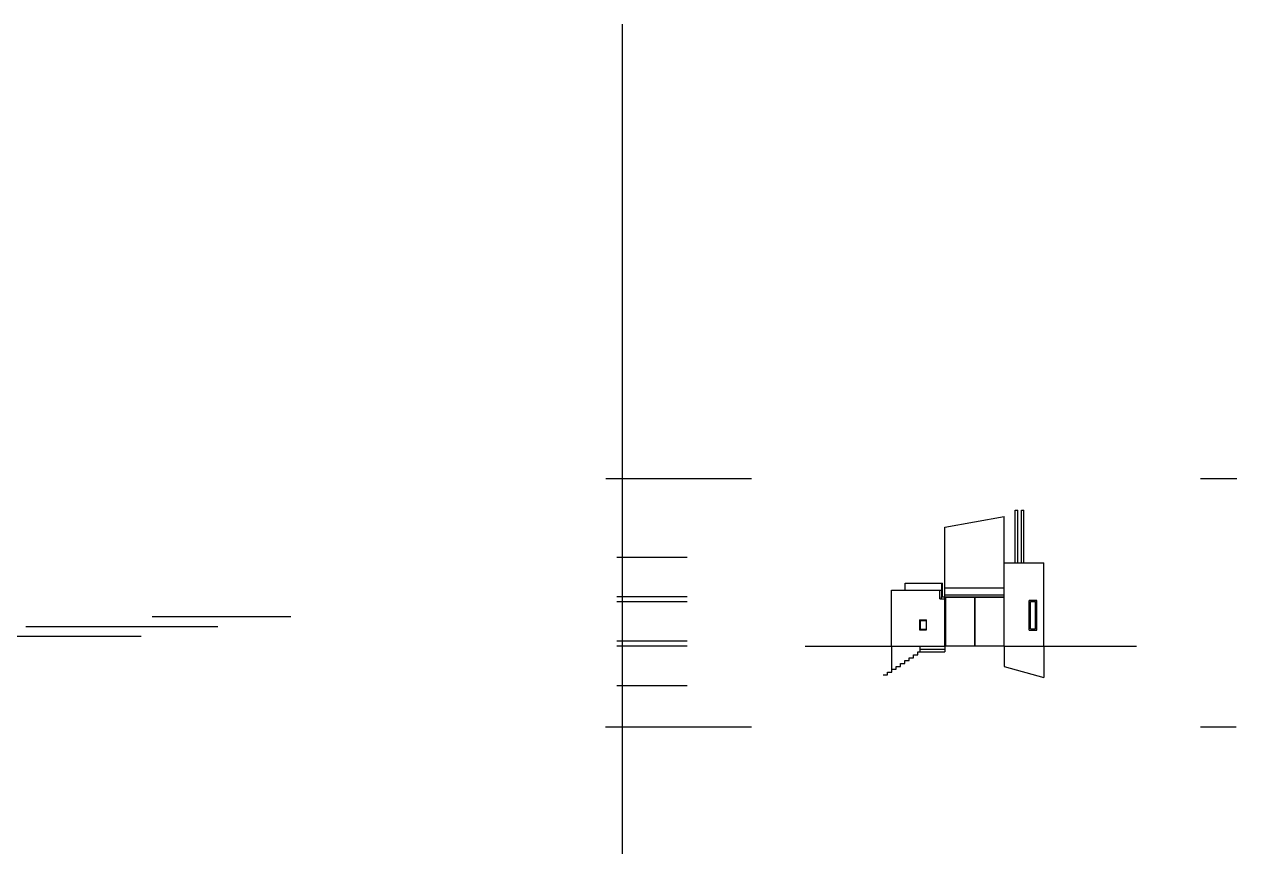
# Model space of a CAD drawing. Header units: inches. Extents: x -16498 to -561, y 141 to 7454.
# Drawn here: x -3509 to -561, y 3294 to 5293 of the extents above; entities that cross this region are included whole.
import ezdxf

# ---------------------------------------------------------------- set-up
doc = ezdxf.new("R2010")
doc.units = ezdxf.units.IN
doc.header["$LTSCALE"] = 0.5
doc.header["$MEASUREMENT"] = 0
for name, color, linetype in [('A-Elev-North', 7, 'Continuous'), ('A-Elev-South', 7, 'Continuous'), ('A-glazing', 252, 'Continuous'), ('A-walls', 7, 'Continuous')]:
    doc.layers.add(name, color=color, linetype=linetype)

msp = doc.modelspace()

# ---------------------------------------------------------------- linework, layer by layer
at = {"layer": 'A-Elev-North'}
for p, q in [((-2094.7, 4188.6), (-1741.1, 4188.6)), ((-649.6, 4188.6), (-561.2, 4188.6)), ((-2095.8, 3585.4), (-1741.1, 3585.4)), ((-649.6, 3585.4), (-562.3, 3585.4))]:
    msp.add_line(p, q, dxfattribs=at)
at = {"layer": 'A-Elev-North', "color": 254}
msp.add_line((-1270.5, 3922.2), (-1270.5, 4070.3, 5017.5), dxfattribs=at)
at = {"layer": 'A-Elev-North', "color": 253}
for p, q in [((-1367.3, 3917.3), (-1367.3, 3934.3)), ((-1367.3, 3934.3), (-1276.7, 3934.3)), ((-1277.8, 3917.3), (-1277.8, 3934.3)), ((-1276.7, 3901.3), (-1276.7, 3934.3)), ((-1400.6, 3781.3), (-1400.6, 3917.3)), ((-1400.6, 3917.3), (-1277.8, 3917.3)), ((-1283.4, 3896.3), (-1283.4, 3917.3)), ((-1283.4, 3896.3, -2903.3), (-1270.5, 3896.3, 5147.6)), ((-1278.8, 3901.3), (-1270.5, 3901.3, 5147.6))]:
    msp.add_line(p, q, dxfattribs=at)
at = {"layer": 'A-Elev-North', "color": 251}
for p, q in [((-1278.8, 3896.3), (-1278.8, 3901.3)), ((-1277.8, 3901.3), (-1277.8, 3917.3)), ((-1400.6, 3781.3), (-1400.6, 3718.3, -36033)), ((-1330.5, 3774.3, -5147.6), (-1270.5, 3774.3, -5147.6)), ((-1270.5, 3781.3), (-1270.5, 3767.3)), ((-1368.1, 3746.3, -15442.7), (-1357.5, 3746.3, -15442.7)), ((-1368.1, 3739.3, -15442.7), (-1368.1, 3746.3, -15442.7)), ((-1357.5, 3753.3, -10295.1), (-1346.9, 3753.3, -10295.1)), ((-1357.5, 3746.3, -10295.1), (-1357.5, 3753.3, -10295.1)), ((-1346.9, 3760.3, -5147.6), (-1336.3, 3760.3, -5147.6)), ((-1346.9, 3753.3, -5147.6), (-1346.9, 3760.3, -5147.6)), ((-1336.3, 3767.3, -5147.6), (-1270.5, 3767.3, -5147.6)), ((-1336.3, 3760.3, -5147.6), (-1336.3, 3767.3, -5147.6)), ((-1410.5, 3718.3, -36033), (-1399.9, 3718.3, -36033)), ((-1410.5, 3711.3, -36033), (-1410.5, 3718.3, -36033)), ((-1399.9, 3725.3, -30885.4), (-1389.3, 3725.3, -30885.4)), ((-1399.9, 3718.3, -30885.4), (-1399.9, 3725.3, -30885.4)), ((-1389.3, 3732.3, -25737.8), (-1378.7, 3732.3, -25737.8)), ((-1389.3, 3725.3, -25737.8), (-1389.3, 3732.3, -25737.8)), ((-1378.7, 3739.3, -20590.3), (-1368.1, 3739.3, -20590.3)), ((-1378.7, 3732.3, -20590.3), (-1378.7, 3739.3, -20590.3)), ((-1421.1, 3711.3, -41180.5), (-1410.5, 3711.3, -41180.5))]:
    msp.add_line(p, q, dxfattribs=at)
at = {"layer": 'A-Elev-South', "color": 7}
for p, q in [((-2055.3, 5293.3, 5147.6), (-2055.3, 710, 5147.6)), ((-1126.5, 3922.2, 5220.1), (-1270.5, 3922.2)), ((-1270.5, 3781.3, -4774.8), (-1270.5, 3922.2)), ((-1610.5, 3781.3), (-1270.5, 3781.3)), ((-1126.5, 3781.3), (-804.7, 3781.3))]:
    msp.add_line(p, q, dxfattribs=at)
at = {"layer": 'A-Elev-South', "color": 253}
for p, q in [((-1099.7, 3984.3), (-1099.7, 4112.1)), ((-1099.7, 4112.1), (-1093.7, 4112.1)), ((-1093.7, 3984.3), (-1093.7, 4112.1)), ((-1084.7, 3984.3), (-1084.7, 4112.1)), ((-1084.7, 4112.1), (-1078.7, 4112.1)), ((-1078.7, 3984.3), (-1078.7, 4112.1)), ((-1126.5, 3984.3), (-1030.5, 3984.3)), ((-1030.5, 3781.3), (-1030.5, 3984.3)), ((-1270.5, 3906.3, 5147.6), (-1126.5, 3906.3, 5147.6)), ((-1270.5, 3901.3, 5147.6), (-1126.5, 3901.3, 5147.6)), ((-1269.5, 3900.3, 5147.6), (-1199, 3900.3, 5147.6)), ((-1269.5, 3900.3, 5147.6), (-1269.5, 3782.3, 85.8)), ((-1199, 3900.3, 5104.7), (-1199, 3782.3, 42.9)), ((-1198, 3900.3, 5104.7), (-1198, 3782.3, 42.9)), ((-1198, 3900.3, 5147.6), (-1127.5, 3900.3, 5147.6)), ((-1127.5, 3900.3, 5104.7), (-1127.5, 3782.3, 42.9)), ((-1269.5, 3782.3), (-1199, 3782.3)), ((-1198, 3782.3), (-1127.5, 3782.3))]:
    msp.add_line(p, q, dxfattribs=at)
at = {"layer": 'A-Elev-South', "color": 254}
msp.add_line((-1126.5, 3922.2), (-1126.5, 4096.8), dxfattribs=at)
at = {"layer": 'A-Elev-South', "color": 2, "ltscale": 0.1}
for p, q in [((-1897.5, 3997.3, -10295.1), (-2068, 3997.3, -10295.1)), ((-1897.5, 3997.3, -10295.1), (-2068, 3997.3, -10295.1)), ((-1897.5, 3997.3, -10295.1), (-2068, 3997.3, -10295.1)), ((-1897.5, 3901.3, -10295.1), (-2068, 3901.3, -10295.1)), ((-1897.5, 3889.3, -10295.1), (-2068, 3889.3, -10295.1)), ((-1897.5, 3793.3, -10295.1), (-2068, 3793.3, -10295.1)), ((-1897.5, 3781.3, -10295.1), (-2068, 3781.3, -10295.1)), ((-1897.5, 3685.3, -10295.1), (-2068, 3685.3, -10295.1))]:
    msp.add_line(p, q, dxfattribs=at)
at = {"layer": 'A-Elev-South'}
for q in [(-1126.5, 3922.2), (-1270.5, 3781.3)]:
    msp.add_line((-1126.5, 3781.3), q, dxfattribs=at)
at = {"layer": 'A-Elev-South', "color": 252}
for p, q in [((-1047.5, 3892.3, -22888.6), (-1065.5, 3892.3, -22888.6)), ((-1065.5, 3820.3, -12593.4), (-1065.5, 3892.3, -12593.4)), ((-1065.5, 3892.3, -22888.6), (-1047.5, 3892.3, -22888.6)), ((-1047.5, 3820.3, -12593.4), (-1047.5, 3892.3, -12593.4)), ((-1050.5, 3889.3, -22888.6), (-1062.5, 3889.3, -22888.6)), ((-1062.5, 3823.3, -23377), (-1062.5, 3889.3, -12910.6)), ((-1050.5, 3823.3, -12593.4), (-1050.5, 3889.3, -12593.4)), ((-1332.8, 3845.3), (-1315.8, 3845.3)), ((-1332.8, 3845.3), (-1332.8, 3821.3)), ((-1315.8, 3821.3, 2573.8), (-1315.8, 3845.3, 2573.8)), ((-1332.8, 3821.3), (-1315.8, 3821.3)), ((-1065.5, 3820.3, -22888.6), (-1047.5, 3820.3, -22888.6)), ((-1062.5, 3823.3, -22888.6), (-1050.5, 3823.3, -22888.6))]:
    msp.add_line(p, q, dxfattribs=at)
at = {"layer": 'A-Elev-South', "color": 126}
for p, q in [((-3198.1, 3853.3, -10295.1), (-2860.5, 3853.3, -10295.1)), ((-3871.6, 3805.3, -10295.1), (-3224.5, 3805.3, -10295.1)), ((-3505, 3829.3, -10295.1), (-3037.9, 3829.3, -10295.1))]:
    msp.add_line(p, q, dxfattribs=at)
at = {"layer": 'A-Elev-South', "color": 250}
msp.add_line((-1331.7, 3821.3), (-1331.7, 3845.3), dxfattribs=at)
at = {"layer": 'A-Elev-South', "color": 251}
for p, q in [((-1331, 3821.3, -257.6), (-1331, 3845.3, -257.6)), ((-1330, 3843.7, 152.4), (-1315.8, 3843.7, 2316.2)), ((-1330, 3822.8, -257.6), (-1330, 3843.7, -257.6)), ((-1330, 3822.8, 152.4), (-1315.8, 3822.8, 2316.2)), ((-1126.5, 3781.3), (-1126.5, 3731.9, -6843)), ((-1030.5, 3781.3), (-1030.5, 3704.9)), ((-1126.5, 3731.9, -6843), (-1030.5, 3704.9))]:
    msp.add_line(p, q, dxfattribs=at)
at = {"layer": 'A-glazing', "color": 254}
msp.add_line((-1270.5, 4070.3, 5017.5), (-1126.5, 4096.8), dxfattribs=at)
at = {"layer": 'A-walls', "color": 251}
msp.add_line((-1330.5, 3767.3), (-1330.5, 3781.3), dxfattribs=at)

doc.saveas('drawing.dxf')
